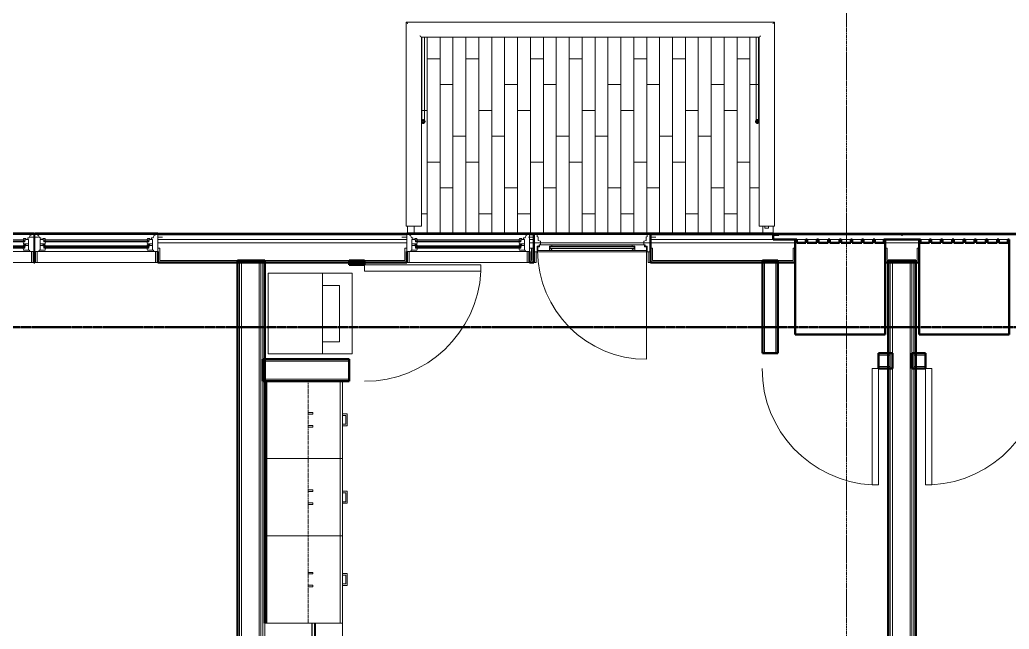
# Model space of a CAD drawing. Header units: inches. Extents: x -4218 to -1830, y 9767 to 12426.
# Drawn here: x -3410.4 to -3103.9, y 11996.1 to 12184.9 of the extents above; entities that cross this region are included whole.
import ezdxf

# ---------------------------------------------------------------- set-up
doc = ezdxf.new("R2010")
doc.units = ezdxf.units.IN
doc.header["$MEASUREMENT"] = 0
for name, pattern in [('Dash', [0.25, 0.125, -0.125]), ('Dash 1_16_', [0.125, 0.0625, -0.0625]), ('Grid Line 1_2_', [0.875, 0.5, -0.125, 0.125, -0.125])]:
    doc.linetypes.add(name, pattern=pattern)
for name, color, linetype, lineweight in [('0-1', 7, 'Continuous', 5), ('0-2', 252, 'Continuous', 9), ('A-DOOR-1', 10, 'Continuous', 9), ('A-DOOR-2', 50, 'Continuous', 20), ('A-DOOR-4', 31, 'Continuous', 9), ('A-DOOR-5', 31, 'Continuous', 20), ('A-DOOR-FRAM', 31, 'Continuous', 20), ('A-DOOR-FRAM-2', 31, 'Continuous', 9), ('A-DOOR-GLAZ', 31, 'Continuous', 9), ('A-FLOR-4', 192, 'Continuous', 9), ('A-FLOR-HRAL', 11, 'Continuous', 9), ('A-FLOR-PATT-1', 9, 'Continuous', 9), ('A-GENM', 5, 'Continuous', 9), ('A-GENM-6', 5, 'Continuous', 50), ('A-GLAZ-1', 151, 'Continuous', 9), ('A-GLAZ-2', 151, 'Continuous', 20), ('A-GLAZ-3', 151, 'Continuous', 50), ('A-WALL', 113, 'Continuous', 13), ('A-WALL-1', 7, 'Continuous', 50), ('A-WALL-2', 250, 'Continuous', 13), ('A-WALL-3', 253, 'Continuous', 9), ('A-WALL-4', 252, 'Continuous', 9), ('A-WALL-7', 113, 'Continuous', 9), ('A-WALL-8', 113, 'Continuous', 50), ('C-PROP-LINE-1', 91, 'Dash 1_16_', 50), ('I-WALL-1', 7, 'Continuous', 50), ('P-SANR-FIXT-1', 10, 'Continuous', 9), ('Q-CASE-1', 253, 'Continuous', 9), ('Q-CASE-2', 252, 'Continuous', 9), ('Q-CASE-3', 10, 'Continuous', 9), ('Q-CASE-4', 10, 'Dash', 9), ('Q-CASE-5', 254, 'Continuous', 9), ('S-GRID-1', 1, 'Grid Line 1_2_', 9)]:
    doc.layers.add(name, color=color, linetype=linetype, lineweight=lineweight)

# ---------------------------------------------------------------- blocks, each defined once
blk = doc.blocks.new('SWING - SINGLE - FLUSH - 36_ x 80_ - OFFSET PIVOT DOOR AT MAGIC PAK AND WASHER_DRYER-3199415-BACKGROUND - 2ND FLOOR')
at = {"layer": 'A-DOOR-1'}
blk.add_arc((18, -2.38), 36.07, 180, 266.8211, dxfattribs=at)
at = {"layer": 'A-DOOR-2'}
for p, q in [((16, -2.38), (16, -38.39)), ((18, -2.38), (16, -2.38)), ((18, -2.38), (18, -38.39)), ((18, -38.39), (16, -38.39))]:
    blk.add_line(p, q, dxfattribs=at)
blk = doc.blocks.new('SWING - SINGLE - FLUSH - 36_ x 80_ - OFFSET PIVOT DOOR AT MAGIC PAK AND WASHER_DRYER-3199414-BACKGROUND - 2ND FLOOR')
at = {"layer": 'A-DOOR-1'}
blk.add_arc((18, 2.37), 36.07, 93.1789, 180, dxfattribs=at)
at = {"layer": 'A-DOOR-2'}
for p, q in [((16, 2.37), (16, 38.39)), ((18, 38.39), (16, 38.39)), ((18, 2.37), (18, 38.39)), ((18, 2.37), (16, 2.37))]:
    blk.add_line(p, q, dxfattribs=at)
blk = doc.blocks.new('Stacked Washer and Dryer - 26_x25_ - Private-1372850-BACKGROUND - 2ND FLOOR')
at = {"layer": 'P-SANR-FIXT-1'}
for p, q in [((0, 12.5), (26, 12.5)), ((0, 12.5), (0, -12.5)), ((16.90625, -12.5), (16.90625, 12.5)), ((26, 12.5), (26, -12.5)), ((22.09375, 8.75), (16.90625, 8.75)), ((22.09375, -8.75), (22.09375, 8.75)), ((16.90625, -8.75), (22.09375, -8.75)), ((26, -12.5), (0, -12.5))]:
    blk.add_line(p, q, dxfattribs=at)
blk = doc.blocks.new('30quot_MicrowaveVent_11166 - 70cm miele oven-2804781-BACKGROUND - 2ND FLOOR')
at = {"layer": 'Q-CASE-3'}
for p, q in [((15.68, 15.6), (-14.2, 15.6)), ((-14.2, 15.39), (-14.2, 15.6)), ((-14.2, 14.61), (-14.2, 15.39)), ((15.68, 15.39), (-14.2, 15.39)), ((8.88, 16.6), (7.69, 16.6)), ((7.69, 15.63), (7.69, 16.55)), ((8.88, 16.55), (8.88, 15.63)), ((15.68, 15.6), (15.68, 15.39)), ((15.68, 15.39), (15.68, 14.61)), ((15.68, 14.61), (-14.2, 14.61)), ((-14.2, 0), (-14.2, 14.49)), ((-14.2, 14.49), (15.68, 14.49)), ((15.68, 14.49), (15.68, 0)), ((-14.2, 0), (15.68, 0))]:
    blk.add_line(p, q, dxfattribs=at)
blk = doc.blocks.new('Base Cabinet 3 Drawer 230 - Base Cabinet 3 Drawer 230 27_-V22-BACKGROUND - 2ND FLOOR')
at = {"layer": 'Q-CASE-1'}
for p, q in [((-0.64, 24), (-1.14, 24)), ((2.11, 24), (2.61, 24)), ((-12.76, 0.37), (-12.76, 0))]:
    blk.add_line(p, q, dxfattribs=at)
at = {"layer": 'Q-CASE-2'}
for p, q in [((-12.76, 24), (14.24, 24)), ((-12.76, 23.25), (-12.76, 24)), ((14.24, 23.25), (-12.76, 23.25)), ((-12.76, 23.25), (-12.76, 0.37)), ((-0.64, 24), (-1.14, 24)), ((2.11, 24), (2.61, 24)), ((14.24, 24), (14.24, 23.25)), ((14.24, 15.6), (14.24, 23.25)), ((14.24, 14.49), (14.24, 14.61))]:
    blk.add_line(p, q, dxfattribs=at)
at = {"layer": 'Q-CASE-3'}
for p, q in [((2.61, 25.5), (-1.14, 25.5)), ((-1.14, 25.5), (-1.14, 24)), ((-0.64, 24), (-0.64, 25)), ((-0.64, 25), (2.11, 25)), ((2.11, 25), (2.11, 24)), ((2.61, 24), (2.61, 25.5))]:
    blk.add_line(p, q, dxfattribs=at)
at = {"layer": 'Q-CASE-5'}
for p, q in [((-0.64, 24), (-1.14, 24)), ((2.11, 24), (2.61, 24)), ((-12.76, 0), (14.24, 0))]:
    blk.add_line(p, q, dxfattribs=at)
blk = doc.blocks.new('Base Cabinet 3 Drawer 230 - Base Cabinet 3 Drawer 230 24_-V23-BACKGROUND - 2ND FLOOR')
at = {"layer": 'Q-CASE-1'}
for p, q in [((-0.64, 24), (-1.14, 24)), ((2.11, 24), (2.61, 24)), ((-11.26, 0.37), (-11.26, 0)), ((12.74, 0), (12.74, 0.37))]:
    blk.add_line(p, q, dxfattribs=at)
at = {"layer": 'Q-CASE-2'}
for p, q in [((-11.26, 24), (12.74, 24)), ((-11.26, 23.25), (-11.26, 24)), ((12.74, 23.25), (-11.26, 23.25)), ((-11.26, 23.25), (-11.26, 0.37)), ((-0.64, 24), (-1.14, 24)), ((2.11, 24), (2.61, 24)), ((12.74, 24), (12.74, 23.25)), ((12.74, 0.37), (12.74, 23.25))]:
    blk.add_line(p, q, dxfattribs=at)
at = {"layer": 'Q-CASE-3'}
for p, q in [((2.61, 25.5), (-1.14, 25.5)), ((-1.14, 25.5), (-1.14, 24)), ((-0.64, 24), (-0.64, 25)), ((-0.64, 25), (2.11, 25)), ((2.11, 25), (2.11, 24)), ((2.61, 24), (2.61, 25.5))]:
    blk.add_line(p, q, dxfattribs=at)
at = {"layer": 'Q-CASE-5'}
for p, q in [((-0.64, 24), (-1.14, 24)), ((2.11, 24), (2.61, 24)), ((-11.26, 0), (12.74, 0))]:
    blk.add_line(p, q, dxfattribs=at)
blk = doc.blocks.new('Base Cabinet 3 Drawer 230 - Base Cabinet 3 Drawer 230 24_-V25-BACKGROUND - 2ND FLOOR')
at = {"layer": 'Q-CASE-1'}
for p, q in [((-11.26, -0.37), (-11.26, 0)), ((12.74, -0.37), (12.74, -23.25)), ((-1.14, -24), (-0.64, -24)), ((2.61, -24), (2.11, -24)), ((12.74, -24), (12.74, -23.25))]:
    blk.add_line(p, q, dxfattribs=at)
at = {"layer": 'Q-CASE-2'}
for p, q in [((-11.26, -23.25), (-11.26, -0.37)), ((-11.26, -23.25), (-11.26, -24)), ((12.74, -23.25), (-11.26, -23.25)), ((-11.26, -24), (12.74, -24)), ((-1.14, -24), (-0.64, -24)), ((2.61, -24), (2.11, -24))]:
    blk.add_line(p, q, dxfattribs=at)
at = {"layer": 'Q-CASE-3'}
for p, q in [((-1.14, -24), (-1.14, -25.5)), ((-0.64, -25), (-0.64, -24)), ((2.11, -24), (2.11, -25)), ((2.61, -25.5), (2.61, -24)), ((-1.14, -25.5), (2.61, -25.5)), ((2.11, -25), (-0.64, -25))]:
    blk.add_line(p, q, dxfattribs=at)
at = {"layer": 'Q-CASE-5'}
for p, q in [((-11.26, 0), (12.74, 0)), ((12.74, 0), (12.74, -0.37)), ((-1.14, -24), (-0.64, -24)), ((2.61, -24), (2.11, -24))]:
    blk.add_line(p, q, dxfattribs=at)
blk = doc.blocks.new('300 Series Wall Hung Cabinet_302 - 27_ X 24_-2768166-BACKGROUND - 2ND FLOOR')
at = {"layer": 'Q-CASE-3'}
for p, q in [((-2.25, -13.19), (-1.76, -13.19)), ((-2.25, -13.19), (-2.25, -14.69)), ((-2.25, -14.69), (-1.76, -14.69)), ((-1.76, -14.69), (-1.76, -13.19)), ((1.75, -13.19), (2.24, -13.19)), ((1.75, -13.19), (1.75, -14.69)), ((1.75, -14.69), (2.24, -14.69)), ((2.24, -14.69), (2.24, -13.19))]:
    blk.add_line(p, q, dxfattribs=at)
at = {"layer": 'Q-CASE-4'}
for p, q in [((13.5, -0.19), (-13.5, -0.19)), ((-13.5, -0.19), (-13.5, -13.19)), ((13.5, -13.19), (13.5, -0.19)), ((-13.5, -13.19), (13.5, -13.19))]:
    blk.add_line(p, q, dxfattribs=at)
blk = doc.blocks.new('300 Series Wall Hung Cabinet_302 - 24_ X 24_-2590484-BACKGROUND - 2ND FLOOR')
at = {"layer": 'Q-CASE-3'}
for p, q in [((-1.76, 14.69), (-2.25, 14.69)), ((-2.25, 14.69), (-2.25, 13.19)), ((-1.76, 13.19), (-2.25, 13.19)), ((-1.76, 13.19), (-1.76, 14.69)), ((2.24, 14.69), (1.75, 14.69)), ((1.75, 14.69), (1.75, 13.19)), ((2.24, 13.19), (1.75, 13.19)), ((2.24, 13.19), (2.24, 14.69))]:
    blk.add_line(p, q, dxfattribs=at)
at = {"layer": 'Q-CASE-4'}
for p, q in [((-12, 0.19), (-12, 13.19)), ((-12, 13.19), (12, 13.19)), ((12, 13.19), (12, 0.19)), ((12, 0.19), (-12, 0.19))]:
    blk.add_line(p, q, dxfattribs=at)
blk = doc.blocks.new('300 Series Wall Hung Cabinet_302 - 24_ X 24_-2588623-BACKGROUND - 2ND FLOOR')
at = {"layer": 'Q-CASE-3'}
for p, q in [((-2.25, -13.19), (-1.76, -13.19)), ((-2.25, -13.19), (-2.25, -14.69)), ((-2.25, -14.69), (-1.76, -14.69)), ((-1.76, -14.69), (-1.76, -13.19)), ((1.75, -13.19), (2.24, -13.19)), ((1.75, -13.19), (1.75, -14.69)), ((1.75, -14.69), (2.24, -14.69)), ((2.24, -14.69), (2.24, -13.19))]:
    blk.add_line(p, q, dxfattribs=at)
at = {"layer": 'Q-CASE-4'}
for p, q in [((12, -0.19), (-12, -0.19)), ((-12, -0.19), (-12, -13.19)), ((12, -13.19), (12, -0.19)), ((-12, -13.19), (12, -13.19))]:
    blk.add_line(p, q, dxfattribs=at)
blk = doc.blocks.new('CTR - 1st Phase - Unit Layouts_rvt-1-BACKGROUND - 2ND FLOOR')
at = {"layer": 'A-WALL-1'}
for p, q in [((-3308.35, 12110.34), (-3308.35, 12109)), ((-3307.72, 12110.34), (-3308.35, 12110.34)), ((-3304.22, 12110.34), (-3307.72, 12110.34)), ((-3303.6, 12110.34), (-3304.22, 12110.34)), ((-3303.6, 12109), (-3303.6, 12110.34)), ((-3180.4, 12110.34), (-3180.4, 12081.6)), ((-3179.77, 12110.34), (-3180.4, 12110.34)), ((-3176.27, 12110.34), (-3179.77, 12110.34)), ((-3175.65, 12110.34), (-3176.27, 12110.34)), ((-3175.65, 12081.6), (-3175.65, 12110.34)), ((-3308.35, 12109), (-3303.6, 12109)), ((-3308.35, 12079.75), (-3335.1, 12079.75)), ((-3335.1, 12079.75), (-3335.1, 12073)), ((-3308.35, 12073), (-3308.35, 12079.75)), ((-3180.4, 12081.6), (-3175.65, 12081.6)), ((-3140.12, 12081.6), (-3144.4, 12081.6)), ((-3144.4, 12081.6), (-3144.4, 12076.85)), ((-3140.12, 12080.97), (-3140.12, 12081.6)), ((-3140.12, 12077.47), (-3140.12, 12080.97)), ((-3129.85, 12081.6), (-3134.12, 12081.6)), ((-3134.12, 12081.6), (-3134.12, 12080.98)), ((-3134.12, 12080.98), (-3134.12, 12077.48)), ((-3129.85, 12076.85), (-3129.85, 12081.6)), ((-3144.4, 12076.85), (-3140.12, 12076.85)), ((-3140.12, 12076.85), (-3140.12, 12077.47)), ((-3134.12, 12077.48), (-3134.12, 12076.85)), ((-3134.12, 12076.85), (-3129.85, 12076.85)), ((-3335.1, 12073), (-3308.35, 12073)), ((-3334.1, 12073), (-3334.47, 12073)), ((-3334.47, 12073), (-3334.47, 11998)), ((-3334.1, 11998), (-3334.1, 12073))]:
    blk.add_line(p, q, dxfattribs=at)
at = {"layer": 'A-WALL-2'}
for p, q in [((-3307.72, 12109), (-3307.72, 12109.71)), ((-3304.22, 12109.71), (-3307.72, 12109.71)), ((-3304.22, 12109), (-3304.22, 12109.71)), ((-3179.77, 12081.6), (-3179.77, 12109.71)), ((-3176.27, 12109.71), (-3179.77, 12109.71)), ((-3176.27, 12081.6), (-3176.27, 12109.71)), ((-3140.75, 12080.97), (-3144.4, 12080.97)), ((-3140.75, 12077.47), (-3140.75, 12080.97)), ((-3133.5, 12080.98), (-3133.5, 12077.48)), ((-3133.5, 12080.98), (-3129.85, 12080.98)), ((-3335.1, 12079.13), (-3308.35, 12079.13)), ((-3140.75, 12077.47), (-3144.4, 12077.47)), ((-3133.5, 12077.48), (-3129.85, 12077.48)), ((-3335.1, 12073.63), (-3308.35, 12073.63))]:
    blk.add_line(p, q, dxfattribs=at)
at = {"layer": 'A-WALL-3'}
for q in [(-3334.1, 12073), (-3334.47, 11998)]:
    blk.add_line((-3334.47, 12073), q, dxfattribs=at)
at = {"layer": 'A-WALL-4'}
blk.add_line((-3334.1, 11998), (-3334.1, 12073), dxfattribs=at)
at = {"layer": 'A-WALL-7'}
for p, q in [((-3334.47, 12073), (-3334.47, 11998)), ((-3334.1, 12073), (-3334.47, 12073)), ((-3334.47, 11998), (-3334.47, 12073)), ((-3334.47, 12073), (-3334.1, 12073)), ((-3310.47, 12073), (-3334.1, 12073)), ((-3334.1, 12073), (-3310.47, 12073)), ((-3310.47, 11942.75), (-3310.47, 12073)), ((-3310.47, 12073), (-3310.47, 11942.75))]:
    blk.add_line(p, q, dxfattribs=at)
at = {"layer": '0-2'}
for name, p, rotation in [('SWING - SINGLE - FLUSH - 36_ x 80_ - OFFSET PIVOT DOOR AT MAGIC PAK AND WASHER_DRYER-3199415-BACKGROUND - 2ND FLOOR', (-3305.97, 12091), 90.00000000000743), ('SWING - SINGLE - FLUSH - 36_ x 80_ - OFFSET PIVOT DOOR AT MAGIC PAK AND WASHER_DRYER-3199414-BACKGROUND - 2ND FLOOR', (-3111.85, 12079.23), 180), ('Base Cabinet 3 Drawer 230 - Base Cabinet 3 Drawer 230 24_-V25-BACKGROUND - 2ND FLOOR', (-3334.47, 12060.26), 89.99999999994881), ('300 Series Wall Hung Cabinet_302 - 24_ X 24_-2588623-BACKGROUND - 2ND FLOOR', (-3334.29, 12061), 89.99999999999456), ('Base Cabinet 3 Drawer 230 - Base Cabinet 3 Drawer 230 24_-V23-BACKGROUND - 2ND FLOOR', (-3334.47, 12037.74), 270.0000000000384), ('300 Series Wall Hung Cabinet_302 - 24_ X 24_-2590484-BACKGROUND - 2ND FLOOR', (-3334.29, 12037), 269.9999999999945), ('Base Cabinet 3 Drawer 230 - Base Cabinet 3 Drawer 230 27_-V22-BACKGROUND - 2ND FLOOR', (-3334.47, 12012.24), 270.0000000000384), ('300 Series Wall Hung Cabinet_302 - 27_ X 24_-2768166-BACKGROUND - 2ND FLOOR', (-3334.29, 12011.5), 89.99999999999456), ('30quot_MicrowaveVent_11166 - 70cm miele oven-2804781-BACKGROUND - 2ND FLOOR', (-3334.47, 11983.8), 269.999999999993)]:
    blk.add_blockref(name, p, dxfattribs=dict(at, rotation=rotation))
for name, p in [('Stacked Washer and Dryer - 26_x25_ - Private-1372850-BACKGROUND - 2ND FLOOR', (-3333.51, 12093.9)), ('SWING - SINGLE - FLUSH - 36_ x 80_ - OFFSET PIVOT DOOR AT MAGIC PAK AND WASHER_DRYER-3199415-BACKGROUND - 2ND FLOOR', (-3162.4, 12079.22))]:
    blk.add_blockref(name, p, dxfattribs=at)
blk = doc.blocks.new('CTR - 1st Phase - Common Walls_rvt-1-BACKGROUND - 2ND FLOOR')
at = {"layer": 'A-WALL-2'}
for p, q in [((-3342.35, 11725.36), (-3342.35, 12110.34)), ((-3341.72, 11725.36), (-3341.72, 12110.34)), ((-3336.22, 11725.36), (-3336.22, 12110.34)), ((-3335.72, 11725.36), (-3335.72, 12110.34)), ((-3335.1, 11725.36), (-3335.1, 12110.34)), ((-3140.75, 11743.36), (-3140.75, 12110.34)), ((-3140.12, 11743.36), (-3140.12, 12110.34)), ((-3134.62, 11743.36), (-3134.62, 12110.34)), ((-3134.12, 11743.36), (-3134.12, 12110.34)), ((-3133.5, 11743.36), (-3133.5, 12110.34))]:
    blk.add_line(p, q, dxfattribs=at)
at = {"layer": 'I-WALL-1'}
for p, q in [((-3342.97, 12110.34), (-3342.97, 11845.49)), ((-3334.47, 12110.34), (-3342.97, 12110.34)), ((-3334.47, 11998), (-3334.47, 12110.34)), ((-3141.37, 12110.34), (-3141.37, 11743.36)), ((-3132.87, 12110.34), (-3141.37, 12110.34)), ((-3132.87, 11743.36), (-3132.87, 12110.34))]:
    blk.add_line(p, q, dxfattribs=at)
blk = doc.blocks.new('Door-Inswing-Andersen-400_Series-Single - 3_ 0-1_8_ x custom height - 2ND FLOOR-V178-BACKGROUND - 2ND FLOOR')
at = {"layer": 'A-DOOR-4'}
blk.add_line((16.87, -0.66), (16.87, -34.41), dxfattribs=at)
blk.add_arc((16.87, -0.66), 33.75, 180, 270, dxfattribs=at)
at = {"layer": 'A-DOOR-5'}
for p, q in [((-16.26, 0.42), (-16.87, 0.41)), ((-16.87, 0.41), (-16.87, -0.66)), ((-16.26, 1.06), (-16.26, 0.42)), ((-16.26, 1.06), (-12.44, 1.06)), ((-13.19, 0.66), (-12.44, 0.66)), ((-13.19, -0.66), (-13.19, 0.66)), ((-12.44, 0.75), (-12.47, 1.06)), ((12.44, 1.06), (-12.44, 1.06)), ((-12.44, 0.66), (-12.44, 0.75)), ((16.26, 1.06), (12.44, 1.06)), ((12.44, 0.75), (12.47, 1.06)), ((12.44, 0.66), (12.44, 0.75)), ((13.19, 0.66), (12.44, 0.66)), ((13.19, -0.66), (13.19, 0.66)), ((16.26, 1.06), (16.26, 0.42)), ((16.26, 0.42), (16.87, 0.41)), ((16.87, 0.41), (16.87, -0.66)), ((-16.87, -0.66), (-12.44, -0.66)), ((-12.44, -0.09), (-13.19, -0.09)), ((-13.19, -0.59), (-12.67, -0.59)), ((-13.19, -0.66), (-13.19, -0.59)), ((-12.67, -0.59), (-12.47, -0.34)), ((-12.47, -0.34), (-12.44, -0.16)), ((-12.44, -0.16), (-12.44, -0.09)), ((12.44, -0.66), (-12.44, -0.66)), ((12.44, -0.09), (13.19, -0.09)), ((12.44, -0.16), (12.44, -0.09)), ((12.47, -0.34), (12.44, -0.16)), ((16.87, -0.66), (12.44, -0.66)), ((12.67, -0.59), (12.47, -0.34)), ((13.19, -0.59), (12.67, -0.59)), ((13.19, -0.66), (13.19, -0.59))]:
    blk.add_line(p, q, dxfattribs=at)
at = {"layer": 'A-DOOR-FRAM'}
for p, q in [((-19.69, 3.44), (-18.06, 3.44)), ((-18.06, 4.8), (-18.06, 4.44)), ((-18.06, 4.75), (-18.06, -1.13)), ((-18.06, 4.75), (-17.03, 4.75)), ((-18.06, 4.44), (-18.06, -1.13)), ((-17.03, 3.63), (-17.03, 4.75)), ((-16.69, 3.39), (-17.03, 3.63)), ((-16.69, 2.39), (-16.69, 3.39)), ((16.69, 3.39), (17.03, 3.63)), ((16.69, 2.39), (16.69, 3.39)), ((17.03, 3.63), (17.03, 4.75)), ((18.06, 4.75), (17.03, 4.75)), ((18.06, 4.44), (18.06, 4.8)), ((18.06, 4.75), (18.06, -1.13)), ((18.06, -1.13), (18.06, 4.44)), ((19.69, 3.44), (18.06, 3.44)), ((-17.03, 0.66), (-16.45, 0.66)), ((-17.03, -1.13), (-17.03, 0.66)), ((-16, 2.23), (-16.69, 2.39)), ((-16.45, 0.66), (-16.45, 1.09)), ((-16.45, 1.09), (-16, 1.09)), ((-16, 1.09), (-16, 2.23)), ((16, 2.23), (16.69, 2.39)), ((16, 1.09), (16, 2.23)), ((16.45, 1.09), (16, 1.09)), ((16.45, 0.66), (16.45, 1.09)), ((17.03, 0.66), (16.45, 0.66)), ((17.03, -1.13), (17.03, 0.66)), ((-18.06, -1.13), (-17.94, -1.13)), ((-17.69, -1.13), (-18.06, -1.13)), ((-18.06, -1.13), (-17.03, -1.13)), ((-17.31, -1.13), (17.31, -1.13)), ((18.06, -1.13), (17.03, -1.13)), ((17.94, -1.13), (18.06, -1.13))]:
    blk.add_line(p, q, dxfattribs=at)
at = {"layer": 'A-DOOR-FRAM-2'}
for p, q in [((-17.31, -1.13), (-17.94, -1.13)), ((-17.94, -1.13), (-17.94, -4.44)), ((-17.31, -4.44), (-17.31, -1.13)), ((17.94, -1.13), (17.31, -1.13)), ((17.31, -1.13), (17.31, -4.44)), ((17.94, -4.44), (17.94, -1.13)), ((-17.94, -4.44), (-17.31, -4.44)), ((17.31, -4.44), (17.94, -4.44))]:
    blk.add_line(p, q, dxfattribs=at)
at = {"layer": 'A-DOOR-GLAZ'}
for p, q in [((-12.44, 0.5), (-13.19, 0.5)), ((-13.19, 0.06), (-12.44, 0.06)), ((-12.98, 0.5), (-12.98, 0.06)), ((12.44, 0.66), (-12.44, 0.66)), ((12.44, 0.5), (-12.44, 0.5)), ((12.44, 0.06), (-12.44, 0.06)), ((12.44, 0.5), (13.19, 0.5)), ((13.19, 0.06), (12.44, 0.06)), ((12.98, 0.5), (12.98, 0.06)), ((12.44, -0.09), (-12.44, -0.09))]:
    blk.add_line(p, q, dxfattribs=at)
blk = doc.blocks.new('Window-Double_Hung-Andersen-400_Series-Tilt_Wash - DOUBLE HUNG - REVERSE COTTAGE - 2ND FLOOR-2888466-BACKGROUND - 2ND FLOOR')
at = {"layer": 'A-GLAZ-1'}
for p, q in [((-19.01, 2.44), (-19.01, 3.94)), ((-19.01, 3.94), (-18.95, 3.94)), ((-18.95, 4.44), (18.95, 4.44)), ((-18.95, 1.06), (-18.95, 4.44)), ((-18.32, 1.06), (-18.32, 4.44)), ((18.32, 1.06), (18.32, 4.44)), ((18.95, 4.44), (18.95, 1.06)), ((18.95, 3.94), (19.01, 3.94)), ((19.01, 3.94), (19.01, 2.44)), ((-18.95, 2.44), (-19.01, 2.44)), ((18.95, 1.06), (-18.95, 1.06)), ((19.01, 2.44), (18.95, 2.44)), ((-16.29, -0.19), (-15.7, -0.19)), ((-16.29, -0.56), (-15.7, -0.56)), ((-16.29, -2.13), (-15.7, -2.13)), ((-16.29, -2.5), (-15.7, -2.5)), ((-15.82, -0.56), (-15.82, -0.19)), ((-15.82, -2.5), (-15.82, -2.13)), ((-15.7, -0.06), (15.7, -0.06)), ((-15.7, -0.19), (15.7, -0.19)), ((-15.7, -0.56), (15.7, -0.56)), ((-15.7, -0.69), (15.7, -0.69)), ((-15.7, -2), (15.7, -2)), ((-15.7, -2.13), (15.7, -2.13)), ((-15.7, -2.5), (15.7, -2.5)), ((-15.7, -2.63), (15.7, -2.63)), ((16.29, -0.19), (15.7, -0.19)), ((16.29, -0.56), (15.7, -0.56)), ((16.29, -2.13), (15.7, -2.13)), ((16.29, -2.5), (15.7, -2.5)), ((15.82, -0.56), (15.82, -0.19)), ((15.82, -2.5), (15.82, -2.13))]:
    blk.add_line(p, q, dxfattribs=at)
at = {"layer": 'A-GLAZ-2'}
for p, q in [((-19.01, 1.06), (19.01, 1.06)), ((-19.01, -4.81), (-19.01, 1.06)), ((-17.67, 0.78), (-18, 1.06)), ((-17.67, 0.78), (-17.67, 0.56)), ((-17.67, 0.56), (-15.86, 0.56)), ((-17.42, -2.75), (-17.42, 0.56)), ((-15.86, 0.56), (-15.7, -0.06)), ((15.86, 0.56), (15.7, -0.06)), ((17.67, 0.56), (15.86, 0.56)), ((17.42, -2.75), (17.42, 0.56)), ((17.67, 0.78), (18, 1.06)), ((17.67, 0.78), (17.67, 0.56)), ((19.01, 1.06), (19.01, -4.81)), ((-17.42, -0.81), (-16.57, -0.81)), ((-17.42, -1.38), (-15.86, -1.38)), ((-17.42, -2.75), (-16.57, -2.75)), ((-17.14, -3.19), (-17.14, -2.75)), ((-16.57, -0.69), (-16.57, -1.03)), ((-15.7, -0.69), (-16.57, -0.69)), ((-15.86, -1.03), (-16.57, -1.03)), ((-16.57, -2.63), (-16.57, -2.97)), ((-15.7, -2.63), (-16.57, -2.63)), ((-15.86, -2.97), (-16.57, -2.97)), ((-16.29, -0.69), (-16.29, -0.06)), ((-15.7, -0.06), (-16.29, -0.06)), ((-16.29, -2.63), (-16.29, -2)), ((-15.7, -2), (-16.29, -2)), ((-15.86, -1.03), (-15.7, -0.69)), ((-15.86, -1.38), (-15.7, -2)), ((-15.86, -2.97), (-15.7, -2.63)), ((15.7, -0.06), (16.29, -0.06)), ((15.86, -1.03), (15.7, -0.69)), ((15.7, -0.69), (16.57, -0.69)), ((15.86, -1.38), (15.7, -2)), ((15.7, -2), (16.29, -2)), ((15.86, -2.97), (15.7, -2.63)), ((15.7, -2.63), (16.57, -2.63)), ((15.86, -1.03), (16.57, -1.03)), ((17.42, -1.38), (15.86, -1.38)), ((15.86, -2.97), (16.57, -2.97)), ((16.29, -0.69), (16.29, -0.06)), ((16.29, -2.63), (16.29, -2)), ((16.57, -0.69), (16.57, -1.03)), ((17.42, -0.81), (16.57, -0.81)), ((16.57, -2.63), (16.57, -2.97)), ((17.42, -2.75), (16.57, -2.75)), ((17.14, -3.19), (17.14, -2.75)), ((-19.01, -3.44), (-20.51, -3.44)), ((19.01, -4.81), (-19.01, -4.81)), ((-18.2, -4), (-17.92, -4)), ((-18.2, -4.81), (-18.2, -4)), ((-17.92, -4), (-17.61, -3.19)), ((-17.61, -3.19), (-17.14, -3.19)), ((17.61, -3.19), (17.14, -3.19)), ((17.92, -4), (17.61, -3.19)), ((18.2, -4), (17.92, -4)), ((18.2, -4.81), (18.2, -4)), ((19.01, -3.44), (20.51, -3.44))]:
    blk.add_line(p, q, dxfattribs=at)
blk = doc.blocks.new('Window-Double_Hung-Andersen-400_Series-Tilt_Wash - DOUBLE HUNG - REVERSE COTTAGE - 2ND FLOOR-2888385-BACKGROUND - 2ND FLOOR')
at = {"layer": 'A-GLAZ-1'}
for p, q in [((-16.29, 2.5), (-15.7, 2.5)), ((-16.29, 2.12), (-15.7, 2.12)), ((-16.29, 0.56), (-15.7, 0.56)), ((-16.29, 0.19), (-15.7, 0.19)), ((-15.82, 2.5), (-15.82, 2.12)), ((-15.82, 0.56), (-15.82, 0.19)), ((-15.7, 2.62), (15.7, 2.62)), ((-15.7, 2.5), (15.7, 2.5)), ((-15.7, 2.12), (15.7, 2.12)), ((-15.7, 2), (15.7, 2)), ((-15.7, 0.69), (15.7, 0.69)), ((-15.7, 0.56), (15.7, 0.56)), ((-15.7, 0.19), (15.7, 0.19)), ((-15.7, 0.06), (15.7, 0.06)), ((16.29, 2.5), (15.7, 2.5)), ((16.29, 2.12), (15.7, 2.12)), ((16.29, 0.56), (15.7, 0.56)), ((16.29, 0.19), (15.7, 0.19)), ((15.82, 2.5), (15.82, 2.12)), ((15.82, 0.56), (15.82, 0.19)), ((-19.01, -3.94), (-19.01, -2.44)), ((-19.01, -2.44), (-18.95, -2.44)), ((18.95, -1.06), (-18.95, -1.06)), ((-18.95, -1.06), (-18.95, -4.44)), ((-18.32, -1.06), (-18.32, -4.44)), ((18.32, -1.06), (18.32, -4.44)), ((18.95, -4.44), (18.95, -1.06)), ((18.95, -2.44), (19.01, -2.44)), ((19.01, -2.44), (19.01, -3.94)), ((-18.95, -3.94), (-19.01, -3.94)), ((-18.95, -4.44), (18.95, -4.44)), ((19.01, -3.94), (18.95, -3.94))]:
    blk.add_line(p, q, dxfattribs=at)
at = {"layer": 'A-GLAZ-2'}
for p, q in [((-19.01, 3.44), (-20.51, 3.44)), ((19.01, 4.81), (-19.01, 4.81)), ((-19.01, 4.81), (-19.01, -1.06)), ((-18.2, 4.81), (-18.2, 4)), ((-18.2, 4), (-17.92, 4)), ((-17.92, 4), (-17.61, 3.19)), ((-17.61, 3.19), (-17.14, 3.19)), ((-17.14, 3.19), (-17.14, 2.75)), ((17.14, 3.19), (17.14, 2.75)), ((17.61, 3.19), (17.14, 3.19)), ((17.92, 4), (17.61, 3.19)), ((18.2, 4), (17.92, 4)), ((18.2, 4.81), (18.2, 4)), ((19.01, -1.06), (19.01, 4.81)), ((19.01, 3.44), (20.51, 3.44)), ((-17.42, 2.75), (-16.57, 2.75)), ((-17.42, 2.75), (-17.42, -0.56)), ((-17.42, 1.37), (-15.86, 1.37)), ((-17.42, 0.81), (-16.57, 0.81)), ((-15.86, 2.97), (-16.57, 2.97)), ((-16.57, 2.62), (-16.57, 2.97)), ((-15.7, 2.62), (-16.57, 2.62)), ((-15.86, 1.03), (-16.57, 1.03)), ((-16.57, 0.69), (-16.57, 1.03)), ((-15.7, 0.69), (-16.57, 0.69)), ((-16.29, 2.62), (-16.29, 2)), ((-15.7, 2), (-16.29, 2)), ((-16.29, 0.69), (-16.29, 0.06)), ((-15.7, 0.06), (-16.29, 0.06)), ((-15.86, 2.97), (-15.7, 2.62)), ((-15.86, 1.37), (-15.7, 2)), ((-15.86, 1.03), (-15.7, 0.69)), ((-15.86, -0.56), (-15.7, 0.06)), ((15.86, 2.97), (15.7, 2.62)), ((15.7, 2.62), (16.57, 2.62)), ((15.7, 2), (16.29, 2)), ((15.86, 1.37), (15.7, 2)), ((15.86, 1.03), (15.7, 0.69)), ((15.7, 0.69), (16.57, 0.69)), ((15.7, 0.06), (16.29, 0.06)), ((15.86, -0.56), (15.7, 0.06)), ((15.86, 2.97), (16.57, 2.97)), ((17.42, 1.37), (15.86, 1.37)), ((15.86, 1.03), (16.57, 1.03)), ((16.29, 2.62), (16.29, 2)), ((16.29, 0.69), (16.29, 0.06)), ((16.57, 2.62), (16.57, 2.97)), ((17.42, 2.75), (16.57, 2.75)), ((16.57, 0.69), (16.57, 1.03)), ((17.42, 0.81), (16.57, 0.81)), ((17.42, 2.75), (17.42, -0.56)), ((-19.01, -1.06), (19.01, -1.06)), ((-17.67, -0.78), (-18, -1.06)), ((-17.67, -0.78), (-17.67, -0.56)), ((-17.67, -0.56), (-15.86, -0.56)), ((17.67, -0.56), (15.86, -0.56)), ((17.67, -0.78), (17.67, -0.56)), ((17.67, -0.78), (18, -1.06))]:
    blk.add_line(p, q, dxfattribs=at)
blk = doc.blocks.new('V-Series_EWC4_SPVU_RFA_2015 - 2ND AND 3RD FLOOR-2226480-BACKGROUND - 2ND FLOOR')
at = {"layer": 'A-GENM'}
for p, q in [((-3858.97, 11732.03), (-3858.97, 11734.83)), ((-3858.97, 11728.55), (-3858.97, 11731.53)), ((-3858.97, 11725.06), (-3858.97, 11728.05)), ((-3858.97, 11721.58), (-3858.97, 11724.56)), ((-3858.97, 11718.09), (-3858.97, 11721.08)), ((-3858.97, 11714.61), (-3858.97, 11717.59)), ((-3858.97, 11711.12), (-3858.97, 11714.11)), ((-3858.97, 11707.83), (-3858.97, 11710.62))]:
    blk.add_line(p, q, dxfattribs=at)
at = {"layer": 'A-GENM-6'}
for p, q in [((-3829.54, 11735.26), (-3858.97, 11735.26)), ((-3858.97, 11735.26), (-3858.97, 11734.83)), ((-3858.97, 11734.83), (-3857.97, 11734.83)), ((-3857.97, 11734.83), (-3857.97, 11732.03)), ((-3829.54, 11707.39), (-3829.54, 11735.26)), ((-3857.97, 11732.03), (-3858.97, 11732.03)), ((-3858.97, 11732.03), (-3858.97, 11731.53)), ((-3858.97, 11731.53), (-3857.97, 11731.53)), ((-3857.97, 11731.53), (-3857.97, 11728.55)), ((-3857.97, 11728.55), (-3858.97, 11728.55)), ((-3858.97, 11728.55), (-3858.97, 11728.05)), ((-3858.97, 11728.05), (-3857.97, 11728.05)), ((-3857.97, 11728.05), (-3857.97, 11725.06)), ((-3857.97, 11725.06), (-3858.97, 11725.06)), ((-3858.97, 11725.06), (-3858.97, 11724.56)), ((-3858.97, 11724.56), (-3857.97, 11724.56)), ((-3857.97, 11724.56), (-3857.97, 11721.58)), ((-3857.97, 11721.58), (-3858.97, 11721.58)), ((-3858.97, 11721.58), (-3858.97, 11721.08)), ((-3858.97, 11721.08), (-3857.97, 11721.08)), ((-3857.97, 11721.08), (-3857.97, 11718.09)), ((-3857.97, 11718.09), (-3858.97, 11718.09)), ((-3858.97, 11718.09), (-3858.97, 11717.59)), ((-3858.97, 11717.59), (-3857.97, 11717.59)), ((-3857.97, 11717.59), (-3857.97, 11714.61)), ((-3857.97, 11714.61), (-3858.97, 11714.61)), ((-3858.97, 11714.61), (-3858.97, 11714.11)), ((-3858.97, 11714.11), (-3857.97, 11714.11)), ((-3857.97, 11714.11), (-3857.97, 11711.12)), ((-3857.97, 11711.12), (-3858.97, 11711.12)), ((-3858.97, 11711.12), (-3858.97, 11710.62)), ((-3858.97, 11710.62), (-3857.97, 11710.62)), ((-3857.97, 11710.62), (-3857.97, 11707.83)), ((-3857.97, 11707.83), (-3858.97, 11707.83)), ((-3858.97, 11707.83), (-3858.97, 11707.39)), ((-3858.97, 11707.39), (-3829.54, 11707.39))]:
    blk.add_line(p, q, dxfattribs=at)
blk = doc.blocks.new('Railing - Baluster_01-2700443-BACKGROUND - 2ND FLOOR')
at = {"layer": 'A-FLOR-HRAL'}
for p, q in [((-0.59, 1.18), (0.59, 1.18)), ((-0.59, 0.59), (-0.59, 1.18)), ((0.59, 1.18), (0.59, 0.59))]:
    blk.add_line(p, q, dxfattribs=at)
blk = doc.blocks.new('Railing - Railing-2700264-BACKGROUND - 2ND FLOOR')
at = {"layer": 'A-FLOR-HRAL'}
for p, q in [((-3176.67, 12184.2), (-3290.72, 12184.2)), ((-3290.72, 12184.2), (-3290.72, 12120.95)), ((-3176.67, 12120.95), (-3176.67, 12184.2)), ((-3286, 12179.48), (-3181.4, 12179.48)), ((-3286, 12120.95), (-3286, 12179.48)), ((-3181.4, 12179.48), (-3181.4, 12120.95)), ((-3290.25, 12120.95), (-3290.72, 12120.95)), ((-3286.47, 12120.95), (-3290.25, 12120.95)), ((-3286, 12120.95), (-3286.47, 12120.95)), ((-3180.93, 12120.95), (-3181.4, 12120.95)), ((-3177.15, 12120.95), (-3180.93, 12120.95)), ((-3176.67, 12120.95), (-3177.15, 12120.95))]:
    blk.add_line(p, q, dxfattribs=at)
for points, knots in [([(-3290.72, 12184.2), (-3290.72, 12184.2), (-3290.72, 12184.19), (-3290.69, 12184.17), (-3290.66, 12184.14), (-3290.63, 12184.11), (-3290.61, 12184.08), (-3290.58, 12184.06), (-3290.54, 12184.02), (-3290.5, 12183.97), (-3290.46, 12183.94), (-3290.42, 12183.9), (-3290.35, 12183.83), (-3290.29, 12183.77), (-3290.25, 12183.73)], [0, 0, 0, 0, 0.166667, 0.25, 0.333333, 0.416667, 0.458333, 0.5, 0.583333, 0.666667, 0.708333, 0.75, 0.833333, 1, 1, 1, 1]), ([(-3176.67, 12184.2), (-3176.67, 12184.2), (-3176.68, 12184.19), (-3176.71, 12184.17), (-3176.74, 12184.14), (-3176.77, 12184.11), (-3176.79, 12184.08), (-3176.82, 12184.06), (-3176.86, 12184.02), (-3176.9, 12183.97), (-3176.94, 12183.94), (-3176.98, 12183.9), (-3177.04, 12183.83), (-3177.11, 12183.77), (-3177.15, 12183.73)], [0, 0, 0, 0, 0.166667, 0.25, 0.333333, 0.416667, 0.458333, 0.5, 0.583333, 0.666667, 0.708333, 0.75, 0.833333, 1, 1, 1, 1]), ([(-3286.47, 12179.95), (-3286.43, 12179.91), (-3286.37, 12179.85), (-3286.29, 12179.77), (-3286.24, 12179.72), (-3286.21, 12179.69), (-3286.18, 12179.65), (-3286.14, 12179.62), (-3286.12, 12179.59), (-3286.09, 12179.57), (-3286.06, 12179.54), (-3286.03, 12179.51), (-3286.01, 12179.49), (-3286, 12179.48), (-3286, 12179.48)], [0, 0, 0, 0, 0.166667, 0.25, 0.333333, 0.375, 0.416667, 0.5, 0.541667, 0.583333, 0.666667, 0.75, 0.833333, 1, 1, 1, 1]), ([(-3180.93, 12179.95), (-3180.97, 12179.91), (-3181.03, 12179.85), (-3181.11, 12179.77), (-3181.15, 12179.72), (-3181.19, 12179.69), (-3181.22, 12179.65), (-3181.25, 12179.62), (-3181.28, 12179.59), (-3181.31, 12179.57), (-3181.34, 12179.54), (-3181.36, 12179.51), (-3181.39, 12179.49), (-3181.4, 12179.48), (-3181.4, 12179.48)], [0, 0, 0, 0, 0.166667, 0.25, 0.333333, 0.375, 0.416667, 0.5, 0.541667, 0.583333, 0.666667, 0.75, 0.833333, 1, 1, 1, 1])]:
    blk.add_open_spline(points, degree=3, knots=knots, dxfattribs=at)
at = {"rotation": 180}
blk.add_blockref('Railing - Baluster_01-2700443-BACKGROUND - 2ND FLOOR', (-3179.04, 12121.54), dxfattribs=at)
blk = doc.blocks.new('Walls 123 - Walls 1-2567745-BACKGROUND - 2ND FLOOR')
at = {"layer": 'A-WALL-7'}
for p, q in [((-3182.33, 12179.48), (-3182.33, 12153.38)), ((-3181.58, 12153.38), (-3181.58, 12179.48))]:
    blk.add_line(p, q, dxfattribs=at)
at = {"layer": 'A-WALL-8', "flags": 128}
for points in [[(-3181.58, 12153.38), (-3181.59, 12153.48), (-3181.62, 12153.58), (-3181.68, 12153.67), (-3181.74, 12153.73), (-3181.82, 12153.78), (-3181.91, 12153.81), (-3182, 12153.81), (-3182.09, 12153.78), (-3182.17, 12153.73), (-3182.24, 12153.67), (-3182.29, 12153.58), (-3182.32, 12153.48), (-3182.33, 12153.38)], [(-3182.33, 12153.38), (-3182.32, 12153.28), (-3182.29, 12153.18), (-3182.24, 12153.09), (-3182.17, 12153.02), (-3182.09, 12152.97), (-3182, 12152.95), (-3181.91, 12152.95), (-3181.82, 12152.97), (-3181.74, 12153.02), (-3181.68, 12153.09), (-3181.62, 12153.18), (-3181.59, 12153.28), (-3181.58, 12153.38)]]:
    blk.add_lwpolyline(points, dxfattribs=at)
blk = doc.blocks.new('Walls 124 - Walls 1-2567764-BACKGROUND - 2ND FLOOR')
at = {"layer": 'A-WALL-7'}
for p, q in [((-3285.83, 12179.48), (-3285.83, 12153.38)), ((-3285.08, 12153.38), (-3285.08, 12179.48))]:
    blk.add_line(p, q, dxfattribs=at)
at = {"layer": 'A-WALL-8', "flags": 128}
for points in [[(-3285.08, 12153.38), (-3285.09, 12153.48), (-3285.12, 12153.58), (-3285.17, 12153.67), (-3285.24, 12153.73), (-3285.32, 12153.78), (-3285.41, 12153.81), (-3285.5, 12153.81), (-3285.58, 12153.78), (-3285.66, 12153.73), (-3285.73, 12153.67), (-3285.78, 12153.58), (-3285.81, 12153.48), (-3285.83, 12153.38)], [(-3285.83, 12153.38), (-3285.81, 12153.28), (-3285.78, 12153.18), (-3285.73, 12153.09), (-3285.66, 12153.02), (-3285.58, 12152.97), (-3285.5, 12152.95), (-3285.41, 12152.95), (-3285.32, 12152.97), (-3285.24, 12153.02), (-3285.17, 12153.09), (-3285.12, 12153.18), (-3285.09, 12153.28), (-3285.08, 12153.38)]]:
    blk.add_lwpolyline(points, dxfattribs=at)
blk = doc.blocks.new('Perforated Panel at Magic-Pak - hvac panel - 2nd floor 2-2702972-BACKGROUND - 2ND FLOOR')
at = {"layer": 'A-GLAZ-3'}
for p, q in [((-19.01, -4.38), (19.01, -4.38)), ((-19.01, -4.44), (-19.01, -4.38)), ((19.01, -4.44), (-19.01, -4.44)), ((19.01, -4.38), (19.01, -4.44))]:
    blk.add_line(p, q, dxfattribs=at)
blk = doc.blocks.new('Family - ___-2835860-BACKGROUND - 2ND FLOOR')
at = {"layer": 'C-PROP-LINE-1'}
blk.add_line((-2636.92, 12118.59), (-3860.72, 12118.59), dxfattribs=at)
blk = doc.blocks.new('Family - ___-2835903-BACKGROUND - 2ND FLOOR')
at = {"layer": 'C-PROP-LINE-1'}
blk.add_line((-2096.45, 12089.69), (-3831.82, 12089.69), dxfattribs=at)
blk = doc.blocks.new('Family - ___-2835932-BACKGROUND - 2ND FLOOR')
at = {"layer": 'C-PROP-LINE-1'}
blk.add_line((-2067.55, 12118.59), (-3860.72, 12118.59), dxfattribs=at)

msp = doc.modelspace()

# ---------------------------------------------------------------- hatches: boundary and pattern name
at = {"layer": 'A-FLOR-PATT-1'}
h = msp.add_hatch(dxfattribs=at)
h.set_pattern_fill('FP_3', color=256, style=0, pattern_type=2)
h.set_pattern_definition([(270, (-3952.234, 11076.839), (4, 2e-16), []), (0, (-3952.234, 11076.839), (8, 8), [4, -28]), (0, (-3948.234, 11060.839), (8, 8), [4, -28])])
h.paths.add_polyline_path([(-3181.4, 12118.95), (-3177.04, 12118.95), (-3177.04, 12120.95), (-3178.45, 12120.95), (-3178.45, 12120.36), (-3179.63, 12120.36), (-3179.63, 12120.95), (-3181.4, 12120.95), (-3181.44, 12179.48), (-3286, 12179.48), (-3286.02, 12120.95), (-3290.36, 12120.95), (-3290.36, 12118.96), (-3183.77, 12118.95)], flags=0)

# ---------------------------------------------------------------- linework, layer by layer
at = {"layer": 'A-FLOR-4'}
for p, q in [((-3290.36, 12120.95), (-3290.36, 12118.96)), ((-3177.04, 12118.95), (-3177.04, 12120.95)), ((-3252.51, 12118.95), (-3177.04, 12118.95)), ((-3215.06, 12115.84), (-3251.19, 12115.84))]:
    msp.add_line(p, q, dxfattribs=at)
at = {"layer": 'A-WALL'}
for p, q in [((-3405.74, 12118.34), (-3406.11, 12118.34)), ((-3405.74, 12116.84), (-3406.11, 12116.84)), ((-3290.54, 12118.34), (-3367.71, 12118.34)), ((-3290.54, 12116.84), (-3367.71, 12116.84)), ((-3251.19, 12118.34), (-3252.51, 12118.34)), ((-3251.19, 12116.84), (-3252.51, 12116.84)), ((-3177.09, 12118.34), (-3215.06, 12118.34)), ((-3177.09, 12116.84), (-3215.06, 12116.84)), ((-3405.74, 12115.84), (-3406.11, 12115.84)), ((-3405.74, 12114.15), (-3406.11, 12114.15)), ((-3290.54, 12115.84), (-3367.71, 12115.84)), ((-3367.09, 12114.15), (-3367.71, 12114.15)), ((-3367.09, 12114.15), (-3367.09, 12110.34)), ((-3291.16, 12110.34), (-3291.16, 12114.15)), ((-3290.54, 12114.15), (-3291.16, 12114.15)), ((-3251.19, 12115.84), (-3252.51, 12115.84)), ((-3251.89, 12114.15), (-3252.51, 12114.15)), ((-3251.89, 12114.15), (-3251.89, 12110.34)), ((-3251.81, 12110.34), (-3251.81, 12114.15)), ((-3251.19, 12114.15), (-3251.81, 12114.15)), ((-3170.2, 12115.84), (-3215.06, 12115.84)), ((-3214.44, 12114.15), (-3215.06, 12114.15)), ((-3214.44, 12114.15), (-3214.44, 12110.34)), ((-3170.82, 12110.34), (-3170.82, 12114.15)), ((-3170.2, 12114.15), (-3170.82, 12114.15)), ((-3131.8, 12115.84), (-3142.32, 12115.84)), ((-3141.7, 12114.15), (-3142.32, 12114.15)), ((-3141.7, 12114.15), (-3141.7, 12110.34)), ((-3132.42, 12110.34), (-3132.42, 12114.15)), ((-3131.8, 12114.15), (-3132.42, 12114.15)), ((-3367.09, 12110.34), (-3291.16, 12110.34)), ((-3251.89, 12110.34), (-3251.81, 12110.34)), ((-3214.44, 12110.34), (-3170.82, 12110.34)), ((-3141.7, 12110.34), (-3132.42, 12110.34))]:
    msp.add_line(p, q, dxfattribs=at)
at = {"layer": 'A-WALL-8'}
for p, q in [((-3405.74, 12118.59), (-3406.11, 12118.59)), ((-3290.54, 12118.59), (-3367.71, 12118.59)), ((-3251.19, 12118.59), (-3252.51, 12118.59)), ((-3251.19, 12109.71), (-3251.19, 12118.59)), ((-3175.34, 12118.59), (-3215.06, 12118.59)), ((-3215.06, 12118.59), (-3215.06, 12109.71)), ((-3177.09, 12116.84), (-3177.09, 12118.34)), ((-3177.09, 12118.34), (-3175.34, 12118.34)), ((-3170.2, 12116.84), (-3177.09, 12116.84)), ((-3175.34, 12118.34), (-3175.34, 12118.59)), ((-3170.2, 12109.71), (-3170.2, 12116.84)), ((-3131.8, 12116.84), (-3142.32, 12116.84)), ((-3142.32, 12116.84), (-3142.32, 12109.71)), ((-3136.94, 12118.59), (-3137.31, 12118.59)), ((-3137.31, 12118.59), (-3137.31, 12118.34)), ((-3137.31, 12118.34), (-3136.94, 12118.34)), ((-3136.94, 12118.34), (-3136.94, 12118.59)), ((-3131.8, 12109.71), (-3131.8, 12116.84)), ((-3406.11, 12113.09), (-3406.11, 12109.71)), ((-3405.74, 12109.71), (-3405.74, 12113.09)), ((-3367.71, 12113.09), (-3367.71, 12109.71)), ((-3290.54, 12109.71), (-3290.54, 12113.09)), ((-3252.51, 12113.09), (-3252.51, 12109.71)), ((-3406.11, 12109.71), (-3405.74, 12109.71)), ((-3367.71, 12109.71), (-3290.54, 12109.71)), ((-3252.51, 12109.71), (-3251.19, 12109.71)), ((-3215.06, 12109.71), (-3170.2, 12109.71)), ((-3142.32, 12109.71), (-3131.8, 12109.71))]:
    msp.add_line(p, q, dxfattribs=at)
at = {"layer": 'S-GRID-1'}
msp.add_line((-3154.32, 9836.18), (-3154.32, 12376.81), dxfattribs=at)

# ---------------------------------------------------------------- block references
at = {"layer": '0-1'}
for name in ['CTR - 1st Phase - Unit Layouts_rvt-1-BACKGROUND - 2ND FLOOR', 'CTR - 1st Phase - Common Walls_rvt-1-BACKGROUND - 2ND FLOOR']:
    msp.add_blockref(name, (0, 0), dxfattribs=at)
at = {"layer": 'A-DOOR-4'}
msp.add_blockref('Door-Inswing-Andersen-400_Series-Single - 3_ 0-1_8_ x custom height - 2ND FLOOR-V178-BACKGROUND - 2ND FLOOR', (-3233.12, 12114.15), dxfattribs=at)
at = {"layer": 'A-FLOR-HRAL'}
msp.add_blockref('Railing - Railing-2700264-BACKGROUND - 2ND FLOOR', (0, 0), dxfattribs=at)
at = {"layer": 'A-GENM', "rotation": 269.9999999999999}
for p in [(-14877.59, 8257.87), (-14839.19, 8257.87)]:
    msp.add_blockref('V-Series_EWC4_SPVU_RFA_2015 - 2ND AND 3RD FLOOR-2226480-BACKGROUND - 2ND FLOOR', p, dxfattribs=at)
at = {"layer": 'A-GLAZ-1'}
for p in [(-3425.12, 12114.15), (-3386.72, 12114.15)]:
    msp.add_blockref('Window-Double_Hung-Andersen-400_Series-Tilt_Wash - DOUBLE HUNG - REVERSE COTTAGE - 2ND FLOOR-2888385-BACKGROUND - 2ND FLOOR', p, dxfattribs=at)
at = {"layer": 'A-GLAZ-1', "rotation": 180}
for name, p in [('Window-Double_Hung-Andersen-400_Series-Tilt_Wash - DOUBLE HUNG - REVERSE COTTAGE - 2ND FLOOR-2888466-BACKGROUND - 2ND FLOOR', (-3271.52, 12114.15)), ('Perforated Panel at Magic-Pak - hvac panel - 2nd floor 2-2702972-BACKGROUND - 2ND FLOOR', (-3156.32, 12114.15)), ('Perforated Panel at Magic-Pak - hvac panel - 2nd floor 2-2702972-BACKGROUND - 2ND FLOOR', (-3117.92, 12114.15))]:
    msp.add_blockref(name, p, dxfattribs=at)
at = {"layer": 'A-WALL-7'}
for name in ['Walls 124 - Walls 1-2567764-BACKGROUND - 2ND FLOOR', 'Walls 123 - Walls 1-2567745-BACKGROUND - 2ND FLOOR']:
    msp.add_blockref(name, (0, 0), dxfattribs=at)
at = {"layer": 'C-PROP-LINE-1'}
for name in ['Family - ___-2835860-BACKGROUND - 2ND FLOOR', 'Family - ___-2835932-BACKGROUND - 2ND FLOOR', 'Family - ___-2835903-BACKGROUND - 2ND FLOOR']:
    msp.add_blockref(name, (0, 0), dxfattribs=at)

doc.saveas('drawing.dxf')
